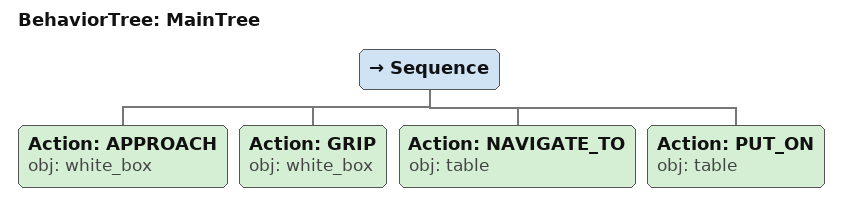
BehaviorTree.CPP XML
<root main_tree_to_execute="MainTree">
  <BehaviorTree ID="MainTree">
    <Sequence>
      <!-- Approach white_box -->
      <Action ID="APPROACH" obj="white_box" />
      <!-- Grip white_box -->
      <Action ID="GRIP" obj="white_box" />
      <!-- Navigate to table -->
      <Action ID="NAVIGATE_TO" obj="table" />
      <!-- Put on table -->
      <Action ID="PUT_ON" obj="table" />
    </Sequence>
  </BehaviorTree>
</root>
